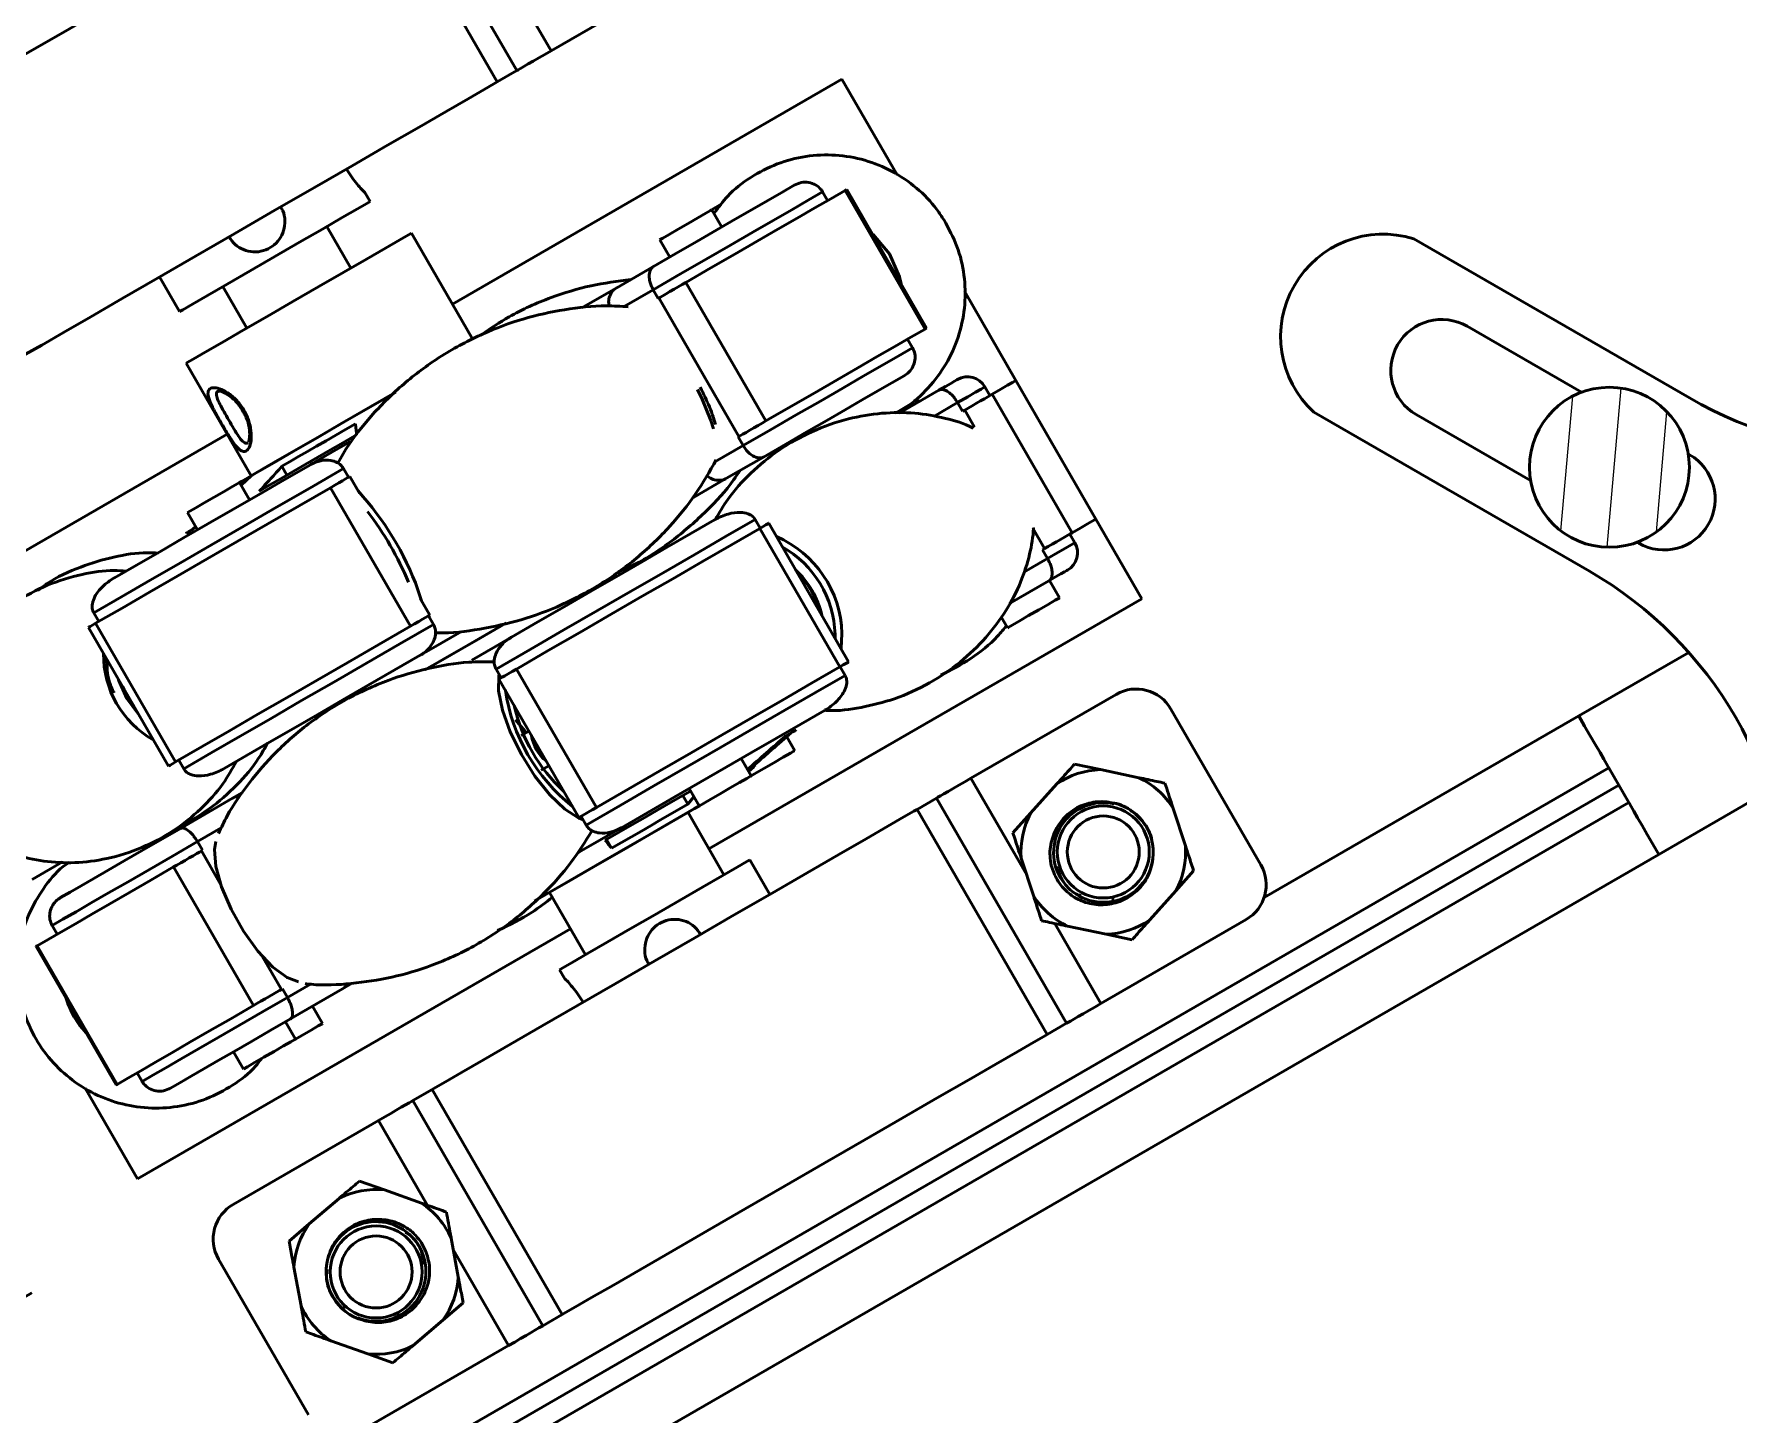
# Model space of a CAD drawing. Header units: millimetres. Extents: x 263 to 2983, y 441 to 2500.
# Drawn here: x 611.4 to 696.6, y 1396 to 1465 of the extents above; entities that cross this region are included whole.
import ezdxf

# ---------------------------------------------------------------- set-up
doc = ezdxf.new("R2010")
doc.units = ezdxf.units.MM
doc.header["$LTSCALE"] = 0.5
doc.layers.add('BOL', color=7, linetype='Continuous', lineweight=50)
doc.layers.add('HAT', color=3, linetype='Continuous')

# ---------------------------------------------------------------- blocks, each defined once
blk = doc.blocks.new('*U50')
at = {"layer": 'BOL'}
for p, q in [((-11.999, 6.192), (9.132, -6.008)), ((-1.803, 1.453), (-2.294, 0.589)), ((-0.071, 0.453), (-0.573, -0.405)), ((4.437, -3.297), (5.937, -0.699)), ((5.937, -0.699), (11.999, -4.199)), ((9.767, -4.065), (9.517, -4.498)), ((11.499, -5.065), (9.767, -4.065)), ((11.999, -4.199), (11.499, -5.065)), ((9.517, -4.498), (11.249, -5.498)), ((11.249, -5.498), (10.499, -6.797)), ((10.499, -6.797), (9.132, -6.008))]:
    blk.add_line(p, q, dxfattribs=at)
blk.add_lwpolyline([(-3.047, 6.797), (5.613, 1.797), (3.613, -1.667), (-5.047, 3.333)], close=True, dxfattribs=at)
blk = doc.blocks.new('*U51')
at = {"layer": 'BOL', "color": 0, "linetype": 'ByBlock', "lineweight": -2, "transparency": 16777216, "rotation": 239.9999999999999}
blk.add_blockref('*U50', (599.892, 1758.508), dxfattribs=at)

msp = doc.modelspace()

# ---------------------------------------------------------------- hatches: boundary and pattern name
at = {"layer": 'HAT'}
h = msp.add_hatch(dxfattribs=at)
h.set_pattern_fill('ANSI31', color=256, scale=0.75, angle=40)
h.paths.add_polyline_path([(694.154, 1443.353, 1), (686.154, 1443.353, 1)])

# ---------------------------------------------------------------- linework, layer by layer
at = {"layer": 'BOL'}
for p, q in [((629.002, 1474.442), (635.502, 1463.184)), ((628.028, 1473.88), (634.528, 1462.622)), ((634.876, 1468.232), (637.218, 1464.175)), ((637.218, 1464.175), (644.487, 1468.372)), ((651.769, 1462.76), (632.283, 1451.51)), ((634.528, 1462.622), (635.502, 1463.184)), ((654.533, 1457.973), (651.769, 1462.76)), ((628.167, 1456.64), (627.908, 1457.088)), ((645.271, 1456.238), (645.735, 1456.505)), ((650.8, 1457.12), (651.05, 1456.687)), ((655.926, 1450.265), (651.926, 1457.193)), ((656.005, 1450.311), (652.005, 1457.239)), ((645.761, 1455.366), (645.261, 1456.232)), ((627.202, 1453.311), (626.002, 1455.39)), ((633.3, 1449.748), (630.233, 1455.061)), ((694.154, 1446.817), (680.373, 1454.773)), ((642.663, 1454.732), (643.163, 1453.866)), ((640.501, 1452.329), (642.343, 1453.392)), ((617.641, 1452.872), (618.641, 1451.14)), ((620.806, 1452.39), (622.006, 1450.311)), ((642.329, 1452.23), (640.874, 1451.39)), ((642.329, 1452.23), (642.579, 1451.797)), ((643.963, 1452.596), (647.963, 1445.668)), ((642.579, 1451.797), (642.614, 1451.817)), ((646.614, 1444.889), (642.614, 1451.817)), ((660.469, 1447.692), (657.891, 1452.156)), ((655.3, 1449.326), (655.05, 1449.759)), ((688.76, 1447.102), (683.045, 1450.401)), ((618.975, 1448.561), (622.225, 1442.932)), ((654.629, 1446.052), (656.617, 1447.2)), ((659.169, 1446.941), (658.919, 1447.375)), ((664.469, 1440.763), (660.469, 1447.692)), ((655.681, 1446.659), (655.34, 1446.668)), ((657.55, 1446.584), (656.357, 1445.895)), ((657.55, 1446.584), (657.8, 1446.151)), ((659.279, 1447.005), (663.279, 1440.076)), ((645.213, 1445.691), (645.351, 1445.273)), ((645.445, 1445.494), (645.33, 1445.875)), ((657.907, 1446.213), (657.8, 1446.151)), ((658.401, 1445.357), (657.907, 1446.213)), ((675.373, 1446.113), (689.154, 1438.157)), ((680.495, 1445.985), (686.21, 1442.685)), ((621.025, 1445.01), (601.539, 1433.76)), ((646.579, 1444.868), (646.614, 1444.889)), ((646.829, 1444.435), (646.579, 1444.868)), ((650.125, 1445.184), (650.35, 1445.159)), ((645.416, 1443.62), (646.829, 1444.435)), ((647.843, 1443.866), (646.001, 1442.803)), ((694.17, 1443.978), (694.098, 1444.02)), ((622.226, 1442.933), (621.712, 1442.464)), ((624.009, 1442.964), (623.756, 1443.402)), ((626.839, 1443.286), (627.089, 1442.854)), ((627.635, 1442.055), (627.153, 1442.89)), ((622.137, 1441.727), (621.637, 1442.593)), ((630.186, 1435.404), (626.186, 1442.332)), ((646.001, 1442.803), (644.335, 1441.841)), ((619.039, 1441.093), (619.539, 1440.227)), ((619.219, 1440.199), (619.443, 1440.393)), ((647.429, 1440.74), (647.679, 1440.307)), ((651.663, 1433.37), (647.663, 1440.298)), ((652.104, 1433.625), (648.104, 1440.553)), ((661.907, 1439.284), (661.315, 1440.31)), ((666.769, 1436.78), (664.469, 1440.763)), ((663.419, 1439.58), (663.169, 1440.013)), ((691.548, 1439.604), (691.62, 1439.562)), ((660.862, 1438.104), (662.05, 1438.79)), ((661.907, 1439.284), (661.8, 1439.223)), ((662.05, 1438.79), (661.8, 1439.223)), ((640.666, 1437.991), (640.574, 1438.15)), ((662.654, 1436.829), (662.154, 1437.695)), ((630.56, 1437.232), (630.738, 1436.681)), ((662.117, 1437.674), (660.148, 1436.537)), ((614.342, 1436.071), (614.592, 1435.638)), ((631.153, 1435.962), (630.67, 1436.798)), ((645.118, 1424.28), (666.769, 1436.78)), ((614.079, 1435.342), (618.079, 1428.414)), ((614.44, 1435.55), (618.44, 1428.622)), ((631.339, 1435.492), (631.089, 1435.925)), ((659.736, 1435.883), (660.056, 1435.329)), ((660.082, 1435.344), (660.056, 1435.329)), ((651.423, 1435.01), (651.422, 1434.806)), ((651.769, 1435.043), (651.721, 1434.289)), ((688.625, 1430.923), (694.124, 1434.098)), ((634.471, 1433.259), (634.721, 1432.826)), ((634.612, 1432.764), (638.612, 1425.835)), ((635.483, 1433.266), (639.483, 1426.338)), ((651.929, 1432.946), (651.679, 1433.379)), ((665.487, 1431.998), (658.218, 1427.801)), ((672.719, 1423.472), (668.219, 1431.266)), ((672.883, 1421.835), (688.625, 1430.923)), ((636.112, 1430.165), (635.729, 1429.944)), ((649.409, 1429.182), (649.006, 1429.88)), ((612.183, 1383.325), (690.125, 1428.325)), ((618.842, 1428.277), (618.592, 1428.71)), ((636.729, 1428.212), (637.112, 1428.433)), ((647.22, 1427.918), (646.72, 1428.784)), ((647.094, 1428.135), (647.358, 1428.374)), ((647.449, 1428.464), (647.401, 1428.548)), ((664.702, 1428.236), (663.403, 1428.509)), ((690.125, 1428.325), (690.625, 1427.459)), ((661.008, 1422.969), (658.218, 1427.801)), ((662.517, 1427.521), (661.206, 1426.058)), ((666.624, 1427.832), (664.702, 1428.236)), ((612.683, 1382.459), (690.625, 1427.459)), ((618.681, 1425.297), (621.285, 1426.801)), ((621.285, 1426.801), (621.781, 1427.087)), ((643.803, 1426.943), (644.056, 1426.505)), ((644.056, 1426.505), (644.357, 1426.875)), ((644.122, 1427.284), (644.621, 1426.418)), ((655.528, 1426.248), (656.502, 1426.811)), ((663.002, 1415.552), (656.502, 1426.811)), ((691.125, 1426.593), (690.625, 1427.459)), ((698.124, 1427.17), (692.625, 1423.995)), ((691.125, 1426.593), (613.183, 1381.593)), ((638.971, 1425.465), (638.721, 1425.898)), ((645.868, 1422.981), (644.068, 1426.098)), ((644.648, 1426.433), (644.621, 1426.418)), ((662.028, 1414.99), (655.528, 1426.248)), ((661.206, 1426.058), (660.32, 1425.07)), ((668.947, 1424.43), (668.336, 1426.297)), ((620.722, 1425.321), (619.531, 1424.634)), ((619.531, 1424.634), (619.781, 1424.201)), ((619.781, 1424.201), (619.732, 1424.172)), ((619.732, 1424.172), (620.691, 1422.51)), ((639.99, 1424.741), (640.242, 1424.303)), ((612.773, 1423.618), (611.256, 1422.743)), ((692.625, 1423.995), (614.683, 1378.995)), ((622.337, 1416.439), (618.337, 1423.367)), ((648.167, 1421.999), (647.167, 1423.731)), ((660.733, 1423.808), (661.344, 1421.942)), ((662.464, 1423.342), (662.55, 1423.147)), ((668.474, 1422.181), (669.36, 1423.169)), ((637.14, 1422.098), (638.94, 1418.981)), ((667.163, 1420.718), (668.474, 1422.181)), ((671.987, 1420.74), (664.718, 1416.543)), ((612.266, 1420.439), (612.516, 1420.006)), ((616.539, 1407.78), (638.19, 1420.28)), ((664.718, 1416.543), (662.409, 1420.543)), ((663.056, 1420.407), (664.978, 1420.003)), ((664.978, 1420.003), (666.277, 1419.73)), ((611.465, 1419.399), (615.465, 1412.471)), ((611.508, 1419.424), (615.509, 1412.496)), ((622.772, 1418.906), (623.732, 1417.244)), ((637.641, 1418.231), (637.899, 1417.782)), ((623.781, 1417.273), (623.732, 1417.244)), ((624.031, 1416.84), (623.781, 1417.273)), ((624.031, 1416.84), (625.182, 1417.504)), ((626.785, 1417.275), (624.181, 1415.771)), ((627.244, 1417.539), (626.785, 1417.275)), ((625.788, 1415.544), (625.288, 1416.41)), ((624.435, 1414.763), (623.935, 1415.629)), ((662.028, 1414.99), (663.002, 1415.552)), ((621.337, 1414.129), (621.837, 1413.263)), ((616.766, 1412.645), (616.516, 1413.078)), ((621.857, 1413.275), (621.837, 1413.263)), ((613.922, 1412.313), (616.539, 1407.78)), ((631.279, 1412.248), (630.306, 1411.686)), ((637.779, 1400.99), (631.279, 1412.248)), ((636.806, 1400.428), (630.306, 1411.686)), ((628.59, 1410.695), (621.32, 1406.498)), ((631.041, 1406.45), (628.59, 1410.695)), ((628.88, 1407.217), (627.63, 1407.662)), ((630.731, 1406.56), (628.88, 1407.217)), ((626.619, 1406.8), (625.125, 1405.526)), ((625.125, 1405.526), (624.115, 1404.665)), ((632.579, 1402.879), (632.223, 1404.811)), ((625.088, 1395.972), (620.588, 1403.766)), ((630.926, 1403.573), (630.867, 1403.777)), ((635.09, 1399.437), (632.333, 1404.211)), ((624.355, 1403.36), (624.712, 1401.428)), ((631.81, 1400.713), (632.82, 1401.574)), ((630.315, 1399.438), (631.81, 1400.713)), ((637.779, 1400.99), (636.806, 1400.428)), ((626.203, 1399.679), (628.054, 1399.021)), ((635.09, 1399.437), (627.82, 1395.24)), ((628.054, 1399.021), (629.305, 1398.577))]:
    msp.add_line(p, q, dxfattribs=at)
at = {"layer": 'BOL', "flags": 128}
for points in [[(603.779, 1459.88), (603.945, 1459.975), (604.436, 1460.259), (605.241, 1460.724), (606.336, 1461.356), (607.692, 1462.139), (609.272, 1463.051), (611.034, 1464.068), (612.927, 1465.162), (614.903, 1466.302), (616.905, 1467.458), (618.88, 1468.598), (620.774, 1469.692), (622.535, 1470.709), (624.115, 1471.621), (625.472, 1472.404), (626.567, 1473.036), (627.371, 1473.501), (627.863, 1473.784), (628.028, 1473.88)], [(637.218, 1464.175), (636.909, 1463.996), (636.61, 1463.823), (636.33, 1463.662), (636.079, 1463.517), (635.864, 1463.393), (635.693, 1463.294), (635.571, 1463.224), (635.502, 1463.184)], [(610.279, 1448.622), (610.445, 1448.717), (610.936, 1449.001), (611.741, 1449.465), (612.836, 1450.098), (614.192, 1450.881), (615.772, 1451.793), (617.534, 1452.81), (619.427, 1453.903), (621.403, 1455.043), (623.405, 1456.2), (625.38, 1457.34), (627.274, 1458.433), (629.035, 1459.45), (630.615, 1460.363), (631.972, 1461.146), (633.067, 1461.778), (633.871, 1462.242), (634.363, 1462.526), (634.528, 1462.622)], [(642.343, 1453.392), (643.458, 1454.036), (644.514, 1454.646), (645.506, 1455.218), (646.43, 1455.752), (647.282, 1456.244), (648.06, 1456.693), (648.76, 1457.098), (649.38, 1457.455)], [(628.167, 1456.64), (628.005, 1456.546), (627.529, 1456.271), (626.772, 1455.834), (625.785, 1455.265), (624.637, 1454.601), (623.404, 1453.89)], [(650.8, 1457.12), (650.085, 1456.708), (649.262, 1456.233), (648.336, 1455.698), (647.31, 1455.106), (646.191, 1454.459), (644.983, 1453.762), (643.694, 1453.018), (642.329, 1452.23)], [(643.963, 1452.596), (645.216, 1453.319), (646.404, 1454.005), (647.522, 1454.651), (648.567, 1455.254), (649.533, 1455.812), (650.417, 1456.322), (651.216, 1456.783), (651.926, 1457.193)], [(651.926, 1457.193), (651.99, 1457.23), (652.005, 1457.239)], [(644.073, 1455.546), (644.56, 1455.827), (644.956, 1456.056), (645.2, 1456.197), (645.261, 1456.232)], [(619.324, 1448.763), (619.916, 1449.105), (620.761, 1449.593), (621.814, 1450.2), (623.016, 1450.895), (624.305, 1451.638), (625.609, 1452.391), (626.859, 1453.113), (627.988, 1453.765), (628.934, 1454.311), (629.647, 1454.723), (630.088, 1454.977), (630.233, 1455.061)], [(642.663, 1454.732), (642.668, 1454.735), (642.809, 1454.816), (643.125, 1454.999), (643.569, 1455.255), (644.073, 1455.546)], [(653.281, 1455.029), (653.324, 1454.993), (654.148, 1454.031)], [(654.148, 1454.031), (654.652, 1452.868), (654.729, 1452.52)], [(623.404, 1453.89), (622.171, 1453.178), (621.022, 1452.515), (620.036, 1451.945), (619.279, 1451.508), (618.803, 1451.233), (618.641, 1451.14)], [(638.752, 1451.319), (639.422, 1451.706), (640.501, 1452.329)], [(642.614, 1451.817), (642.692, 1451.862), (642.814, 1451.933), (642.974, 1452.025), (643.162, 1452.134), (643.368, 1452.252), (643.578, 1452.373), (643.78, 1452.49), (643.963, 1452.596)], [(647.963, 1445.668), (649.216, 1446.391), (650.404, 1447.077), (651.522, 1447.723), (652.567, 1448.326), (653.533, 1448.884), (654.417, 1449.394), (655.216, 1449.855), (655.926, 1450.265)], [(656.005, 1450.311), (655.99, 1450.302), (655.926, 1450.265)], [(646.829, 1444.435), (648.194, 1445.223), (649.483, 1445.968), (650.691, 1446.665), (651.81, 1447.311), (652.836, 1447.904), (653.762, 1448.438), (654.585, 1448.914), (655.3, 1449.326)], [(618.975, 1448.561), (619.016, 1448.585), (619.324, 1448.763)], [(654.88, 1447.929), (654.26, 1447.571), (653.56, 1447.167), (652.782, 1446.718), (651.93, 1446.226), (651.006, 1445.692), (650.014, 1445.12), (648.958, 1444.51), (647.843, 1443.866)], [(629.42, 1447.086), (628.209, 1446.387), (626.904, 1445.634), (625.65, 1444.91), (624.515, 1444.254), (623.56, 1443.703), (622.836, 1443.285), (622.383, 1443.023), (622.225, 1442.932), (622.225, 1442.932)], [(622.227, 1442.933), (622.35, 1443.005), (622.772, 1443.248), (623.467, 1443.649), (624.399, 1444.187), (625.517, 1444.833), (626.761, 1445.551), (628.064, 1446.303), (629.355, 1447.049), (629.446, 1447.101)], [(644.537, 1447.235), (644.772, 1446.753), (645.213, 1445.691)], [(656.617, 1447.2), (656.955, 1447.395), (657.218, 1447.547), (657.406, 1447.656), (657.518, 1447.72), (657.553, 1447.741)], [(658.919, 1447.375), (658.883, 1447.353), (658.728, 1447.264), (658.454, 1447.106), (658.06, 1446.878), (657.55, 1446.584)], [(660.469, 1447.692), (660.43, 1447.669), (660.291, 1447.589), (660.053, 1447.451), (659.715, 1447.256), (659.279, 1447.005)], [(657.907, 1446.213), (658.085, 1446.315), (658.284, 1446.43), (658.494, 1446.551), (658.701, 1446.671), (658.893, 1446.782), (659.06, 1446.878), (659.191, 1446.954), (659.279, 1447.005)], [(627.434, 1445.526), (626.938, 1445.239), (626.448, 1444.956), (625.965, 1444.678), (625.493, 1444.405), (625.034, 1444.14), (624.59, 1443.884), (624.163, 1443.637), (623.756, 1443.402)], [(647.963, 1445.668), (647.78, 1445.562), (647.578, 1445.445), (647.368, 1445.324), (647.162, 1445.205), (646.974, 1445.097), (646.814, 1445.004), (646.692, 1444.934), (646.614, 1444.889)], [(622.618, 1442.161), (623.157, 1442.473), (623.722, 1442.799), (624.311, 1443.139), (624.919, 1443.49), (625.545, 1443.851), (626.185, 1444.221), (626.835, 1444.596), (627.492, 1444.975)], [(625.114, 1443.445), (625.529, 1443.685), (626.46, 1444.222), (627.186, 1444.641)], [(626.839, 1443.286), (625.153, 1442.313), (623.486, 1441.351), (621.846, 1440.404), (620.242, 1439.478), (618.682, 1438.577), (617.173, 1437.706), (615.724, 1436.869), (614.342, 1436.071)], [(615.374, 1437.822), (616.489, 1438.466), (617.643, 1439.132), (618.833, 1439.819), (620.055, 1440.525), (621.305, 1441.246), (622.578, 1441.981), (623.871, 1442.728), (625.178, 1443.483)], [(621.637, 1442.593), (621.764, 1442.666), (622.22, 1442.929), (622.226, 1442.933)], [(626.186, 1442.332), (626.396, 1442.454), (626.6, 1442.571), (626.785, 1442.678), (626.941, 1442.768), (627.058, 1442.836), (627.13, 1442.877), (627.153, 1442.89)], [(614.44, 1435.55), (615.761, 1436.313), (617.135, 1437.107), (618.558, 1437.928), (620.023, 1438.774), (621.524, 1439.641), (623.056, 1440.525), (624.612, 1441.423), (626.186, 1442.332)], [(619.039, 1441.093), (619.04, 1441.093), (619.152, 1441.158), (619.445, 1441.327), (619.874, 1441.575), (620.374, 1441.863), (620.868, 1442.149), (621.281, 1442.387), (621.551, 1442.543), (621.637, 1442.593)], [(647.429, 1440.74), (645.945, 1439.884), (644.407, 1438.996), (642.821, 1438.08), (641.196, 1437.142), (639.54, 1436.186), (637.861, 1435.217), (636.169, 1434.239), (634.471, 1433.259)], [(635.235, 1434.855), (636.559, 1435.619), (637.877, 1436.38), (639.183, 1437.134), (640.474, 1437.88), (641.746, 1438.614), (642.994, 1439.335), (644.214, 1440.039), (645.401, 1440.725)], [(647.663, 1440.298), (646.251, 1439.483), (644.796, 1438.643), (643.303, 1437.781), (641.778, 1436.901), (640.227, 1436.005), (638.657, 1435.099), (637.073, 1434.184), (635.483, 1433.266)], [(647.663, 1440.298), (647.832, 1440.396), (647.966, 1440.473), (648.058, 1440.526), (648.101, 1440.551), (648.104, 1440.553)], [(664.469, 1440.763), (664.43, 1440.741), (664.291, 1440.661), (664.053, 1440.523), (663.715, 1440.328), (663.279, 1440.076)], [(618.977, 1440.059), (618.977, 1440.059), (619.011, 1440.079), (619.091, 1440.125), (619.219, 1440.199)], [(663.279, 1440.076), (663.191, 1440.026), (663.06, 1439.95), (662.893, 1439.854), (662.701, 1439.743), (662.494, 1439.623), (662.284, 1439.502), (662.085, 1439.387), (661.907, 1439.284)], [(662.05, 1438.79), (662.56, 1439.084), (662.954, 1439.311), (663.228, 1439.47), (663.383, 1439.559), (663.419, 1439.58)], [(663.053, 1438.214), (663.018, 1438.194), (662.906, 1438.129), (662.718, 1438.021), (662.455, 1437.869), (662.117, 1437.674)], [(662.654, 1436.829), (662.63, 1436.815), (662.438, 1436.704), (662.081, 1436.498), (661.614, 1436.228), (661.107, 1435.936), (660.638, 1435.665), (660.278, 1435.457), (660.082, 1435.344)], [(614.079, 1435.342), (614.1, 1435.354), (614.17, 1435.395), (614.285, 1435.461), (614.44, 1435.55)], [(618.44, 1428.622), (619.761, 1429.385), (621.135, 1430.178), (622.558, 1431), (624.023, 1431.846), (625.524, 1432.712), (627.056, 1433.597), (628.612, 1434.495), (630.186, 1435.404)], [(618.842, 1428.277), (620.224, 1429.075), (621.673, 1429.912), (623.182, 1430.783), (624.742, 1431.684), (626.346, 1432.61), (627.986, 1433.557), (629.653, 1434.519), (631.339, 1435.492)], [(631.153, 1435.962), (631.13, 1435.949), (631.058, 1435.908), (630.941, 1435.84), (630.785, 1435.75), (630.6, 1435.643), (630.396, 1435.525), (630.186, 1435.404)], [(632.743, 1435.148), (631.208, 1434.262), (630.678, 1433.956)], [(630.912, 1433.225), (631.787, 1433.73), (633.083, 1434.479), (634.437, 1435.26), (634.969, 1435.568)], [(634.968, 1435.567), (634.706, 1435.416), (633.349, 1434.632), (632.037, 1433.874), (630.916, 1433.228)], [(633.254, 1433.711), (634.433, 1434.392), (635.237, 1434.856)], [(630.678, 1433.956), (629.371, 1433.201), (628.078, 1432.455), (626.805, 1431.72), (625.555, 1430.999), (624.333, 1430.293), (623.143, 1429.606), (621.989, 1428.939), (620.874, 1428.296)], [(652.104, 1433.625), (652.101, 1433.623), (652.058, 1433.598), (651.966, 1433.545), (651.832, 1433.468), (651.663, 1433.37)], [(616.57, 1431.028), (615.999, 1431.786), (615.588, 1432.729)], [(638.822, 1425.723), (638.602, 1425.806), (637.907, 1426.251), (637.157, 1426.971), (636.412, 1427.908), (635.733, 1428.987), (635.175, 1430.12), (634.783, 1431.215), (634.589, 1432.183), (634.608, 1432.947), (634.62, 1433.001)], [(634.612, 1432.764), (634.618, 1432.767), (634.668, 1432.796), (634.765, 1432.852), (634.905, 1432.932), (635.078, 1433.032), (635.274, 1433.146), (635.483, 1433.266)], [(638.971, 1425.465), (640.669, 1426.445), (642.361, 1427.422), (644.04, 1428.391), (645.696, 1429.348), (647.321, 1430.286), (648.907, 1431.201), (650.445, 1432.09), (651.929, 1432.946)], [(651.663, 1433.37), (650.251, 1432.555), (648.796, 1431.715), (647.303, 1430.853), (645.778, 1429.972), (644.227, 1429.077), (642.657, 1428.17), (641.073, 1427.256), (639.483, 1426.338)], [(616.362, 1431.388), (615.86, 1432.217), (615.796, 1432.369)], [(650.901, 1431.198), (649.714, 1430.513), (648.494, 1429.808), (647.246, 1429.088), (645.974, 1428.354), (644.683, 1427.608), (643.377, 1426.854), (642.059, 1426.093), (640.735, 1425.329)], [(688.625, 1430.923), (688.918, 1430.416), (689.199, 1429.929), (689.458, 1429.48), (689.686, 1429.086), (689.872, 1428.763), (690.011, 1428.523), (690.096, 1428.375), (690.125, 1428.325)], [(635.442, 1430.717), (635.904, 1430.168), (635.968, 1430.082)], [(649.481, 1430.221), (649.467, 1430.213), (649.407, 1430.178), (649.3, 1430.117), (649.147, 1430.028), (648.948, 1429.914)], [(649.409, 1429.182), (649.385, 1429.168), (649.193, 1429.057), (648.836, 1428.851), (648.369, 1428.581), (647.862, 1428.289), (647.393, 1428.018), (647.22, 1427.918)], [(618.44, 1428.622), (618.285, 1428.533), (618.17, 1428.466), (618.1, 1428.426), (618.079, 1428.414)], [(647.047, 1428.232), (647.197, 1428.318), (647.312, 1428.385), (647.393, 1428.432), (647.438, 1428.458), (647.449, 1428.464)], [(647.22, 1427.918), (647.196, 1427.904), (647.004, 1427.793), (646.647, 1427.587), (646.179, 1427.317), (645.673, 1427.025), (645.203, 1426.754), (644.844, 1426.546), (644.648, 1426.433)], [(658.218, 1427.801), (657.909, 1427.623), (657.61, 1427.45), (657.33, 1427.289), (657.079, 1427.144), (656.864, 1427.02), (656.693, 1426.921), (656.571, 1426.851), (656.502, 1426.811)], [(644.189, 1427.166), (643.806, 1426.945), (643.187, 1426.587), (642.553, 1426.221), (641.907, 1425.849), (641.253, 1425.471), (640.592, 1425.089), (639.93, 1424.707)], [(655.528, 1426.248), (655.363, 1426.153), (654.871, 1425.869), (654.067, 1425.405), (652.972, 1424.773), (651.615, 1423.989), (650.035, 1423.077), (648.274, 1422.06), (646.38, 1420.967), (644.405, 1419.827), (642.403, 1418.67), (640.427, 1417.53), (638.534, 1416.437), (636.772, 1415.42), (635.192, 1414.508), (633.836, 1413.725), (632.741, 1413.092), (631.936, 1412.628), (631.445, 1412.344), (631.279, 1412.248)], [(644.648, 1426.433), (644.572, 1426.389), (643.544, 1425.796), (642.358, 1425.111), (641.077, 1424.371), (639.771, 1423.617), (638.509, 1422.889), (637.361, 1422.226), (636.395, 1421.668)], [(636.435, 1421.691), (637.165, 1422.113), (638.286, 1422.76), (639.531, 1423.479), (640.834, 1424.231), (642.125, 1424.977), (643.334, 1425.675), (644.396, 1426.288), (644.648, 1426.433)], [(639.483, 1426.338), (639.274, 1426.217), (639.078, 1426.104), (638.905, 1426.004), (638.765, 1425.924), (638.668, 1425.867), (638.618, 1425.839), (638.612, 1425.835)], [(640.242, 1424.303), (640.742, 1424.592), (641.24, 1424.879), (641.734, 1425.165), (642.222, 1425.446), (642.7, 1425.722), (643.167, 1425.992), (643.619, 1426.253), (644.056, 1426.505)], [(692.625, 1423.995), (692.332, 1424.502), (692.051, 1424.989), (691.792, 1425.438), (691.564, 1425.832), (691.378, 1426.155), (691.239, 1426.395), (691.154, 1426.543), (691.125, 1426.593)], [(612.686, 1421.837), (613.157, 1422.108), (613.713, 1422.429), (614.351, 1422.798), (615.069, 1423.212), (615.865, 1423.671), (616.734, 1424.173), (617.674, 1424.716), (618.681, 1425.297)], [(640.735, 1425.329), (640.667, 1425.289), (639.741, 1424.755), (638.731, 1424.172), (638.519, 1424.049)], [(619.531, 1424.634), (618.287, 1423.915), (617.128, 1423.246), (616.061, 1422.63), (615.09, 1422.069), (614.221, 1421.568), (613.458, 1421.127), (612.805, 1420.751), (612.266, 1420.439)], [(618.337, 1423.367), (618.508, 1423.466), (618.703, 1423.578), (618.911, 1423.698), (619.12, 1423.819), (619.318, 1423.933), (619.492, 1424.034), (619.633, 1424.115), (619.732, 1424.172)], [(624.579, 1417.626), (624.013, 1417.835), (623.302, 1418.364), (622.555, 1419.161), (621.838, 1420.155), (621.214, 1421.257), (620.739, 1422.37), (620.456, 1423.395), (620.389, 1424.24), (620.458, 1424.637)], [(618.337, 1423.367), (617.202, 1422.711), (616.139, 1422.098), (615.153, 1421.528), (614.248, 1421.006), (613.428, 1420.533), (612.697, 1420.11), (612.056, 1419.74), (611.508, 1419.424)], [(642.404, 1420.981), (643.637, 1421.692), (644.785, 1422.356), (645.772, 1422.925), (646.529, 1423.362), (647.005, 1423.637), (647.167, 1423.731)], [(637.641, 1418.231), (637.803, 1418.324), (638.279, 1418.599), (639.036, 1419.036), (640.022, 1419.606), (641.171, 1420.269), (642.404, 1420.981)], [(611.465, 1419.399), (611.467, 1419.401), (611.508, 1419.424)], [(623.732, 1417.244), (623.633, 1417.187), (623.492, 1417.105), (623.318, 1417.005), (623.12, 1416.891), (622.911, 1416.77), (622.703, 1416.65), (622.508, 1416.537), (622.337, 1416.439)], [(622.337, 1416.439), (621.201, 1415.783), (620.139, 1415.169), (619.153, 1414.6), (618.248, 1414.078), (617.428, 1413.605), (616.697, 1413.182), (616.056, 1412.812), (615.509, 1412.496)], [(616.766, 1412.645), (617.305, 1412.956), (617.958, 1413.333), (618.721, 1413.774), (619.59, 1414.275), (620.561, 1414.836), (621.628, 1415.452), (622.787, 1416.121), (624.031, 1416.84)], [(664.718, 1416.543), (664.409, 1416.365), (664.11, 1416.192), (663.83, 1416.03), (663.579, 1415.885), (663.364, 1415.762), (663.193, 1415.663), (663.071, 1415.592), (663.002, 1415.552)], [(624.181, 1415.771), (623.174, 1415.19), (622.234, 1414.647), (621.365, 1414.145), (620.569, 1413.686), (619.851, 1413.271), (619.213, 1412.903), (618.657, 1412.582), (618.186, 1412.31)], [(625.788, 1415.544), (625.764, 1415.531), (625.572, 1415.42), (625.215, 1415.214), (624.748, 1414.944), (624.435, 1414.763)], [(624.435, 1414.763), (624.405, 1414.746), (624.202, 1414.629), (623.836, 1414.418), (623.365, 1414.145), (622.858, 1413.853), (622.393, 1413.584), (622.042, 1413.382), (621.857, 1413.275)], [(662.028, 1414.99), (661.863, 1414.895), (661.371, 1414.611), (660.567, 1414.146), (659.472, 1413.514), (658.115, 1412.731), (656.535, 1411.819), (654.774, 1410.802), (652.88, 1409.709), (650.905, 1408.568), (648.903, 1407.412), (646.927, 1406.272), (645.033, 1405.178), (643.272, 1404.162), (641.692, 1403.249), (640.336, 1402.466), (639.241, 1401.834), (638.436, 1401.369), (637.945, 1401.086), (637.779, 1400.99)], [(615.509, 1412.496), (615.467, 1412.472), (615.465, 1412.471)], [(628.59, 1410.695), (628.899, 1410.874), (629.198, 1411.047), (629.478, 1411.208), (629.729, 1411.353), (629.943, 1411.477), (630.115, 1411.576), (630.237, 1411.646), (630.306, 1411.686)], [(635.09, 1399.437), (635.399, 1399.616), (635.698, 1399.788), (635.978, 1399.95), (636.229, 1400.095), (636.443, 1400.219), (636.615, 1400.318), (636.737, 1400.388), (636.806, 1400.428)]]:
    msp.add_lwpolyline(points, dxfattribs=at)
at = {"layer": 'BOL'}
for centre, radius in [((690.154, 1443.353), 4), ((664.84, 1424.119), 2.3), ((664.84, 1424.119), 1.8), ((628.467, 1403.119), 2.3), ((628.467, 1403.119), 1.8)]:
    msp.add_circle(centre, radius, dxfattribs=at)
for centre, radius, start, end in [((678.834, 1449.888), 5.122, 72.50709, 227.49426), ((681.77, 1448.193), 2.55, 60, 240), ((658.053, 1446.875), 1, 30, 120), ((704.154, 1464.137), 20, 240, 300), ((692.895, 1441.77), 2.55, 240, 60), ((616.416, 1432.04), 15.067, 20.15596, 42.25695), ((615.801, 1431.718), 15.447, 22.39023, 37.61025), ((646.324, 1434.89), 5.447, 1.60165, 66.5942), ((662.553, 1439.08), 1, 300, 30), ((646.232, 1434.85), 5.193, 1.76217, 60.53745), ((646.35, 1434.921), 4.531, 13.08591, 46.91526), ((646.577, 1435.052), 4.233, 14.21884, 45.7811), ((679.154, 1420.836), 20, 360, 60), ((619.707, 1433.973), 4.871, 179.32502, 240.67461), ((643.995, 1433.562), 9.163, 188.48492, 231.51502), ((666.487, 1430.266), 2, 30, 120), ((643.398, 1433.217), 8.215, 192.52749, 227.4731), ((638.354, 1430.305), 2.145, 189.64754, 230.35189), ((664.84, 1424.119), 4.119, 91.92139, 124.33189), ((664.84, 1424.119), 4.119, 31.92139, 64.33189), ((664.84, 1424.119), 4.119, 151.92139, 184.33189), ((664.845, 1424.092), 2.491, 77.5233, 352.8208), ((664.84, 1424.119), 2.5, 352.22268, 82.74971), ((664.84, 1424.119), 4.119, 331.92139, 4.33189), ((670.987, 1422.472), 2, 300, 30), ((664.84, 1424.119), 4.119, 211.92139, 244.33189), ((664.84, 1424.119), 4.119, 271.92139, 304.33189), ((617.052, 1418.006), 4.258, 196.6577, 223.34228), ((628.467, 1403.119), 4.119, 84.24467, 116.65517), ((622.32, 1404.766), 2, 120, 210), ((628.467, 1403.119), 4.119, 24.24467, 56.65517), ((628.467, 1403.119), 4.119, 144.24467, 176.65517), ((628.466, 1403.144), 2.492, 248.46975, 165.09255), ((628.467, 1403.119), 2.5, 164.54596, 255.07299), ((628.467, 1403.119), 4.119, 324.24467, 356.65517), ((628.467, 1403.119), 4.119, 204.24467, 236.65517), ((628.467, 1403.119), 4.119, 264.24467, 296.65517)]:
    msp.add_arc(centre, radius, start, end, dxfattribs=at)
for points, knots in [([(626.986, 1458.267), (627.073, 1458.127), (627.246, 1457.846), (627.523, 1457.494), (627.755, 1457.236), (627.901, 1457.088), (627.903, 1457.086), (627.904, 1457.085)], [0, 0, 0, 0, 0.209365, 0.418508, 0.632631, 0.850279, 1, 1, 1, 1]), ([(656.878, 1455.715), (656.759, 1455.894), (656.368, 1456.482), (655.529, 1457.354), (654.302, 1458.195), (652.919, 1458.754), (651.448, 1459.008), (649.956, 1458.944), (648.509, 1458.567), (647.183, 1457.886), (646.102, 1457.044), (645.591, 1456.352), (645.374, 1456.058)], [0, 0, 0, 0, 0.047251, 0.155633, 0.264337, 0.37323, 0.482318, 0.591568, 0.700923, 0.810306, 0.919633, 1, 1, 1, 1]), ([(649.38, 1457.455), (649.494, 1457.507), (649.724, 1457.612), (650.107, 1457.613), (650.452, 1457.492), (650.681, 1457.305), (650.771, 1457.165), (650.8, 1457.12)], [0, 0, 0, 0, 0.232847, 0.46596, 0.69068, 0.901639, 1, 1, 1, 1]), ([(621.105, 1454.872), (621.201, 1454.737), (621.394, 1454.467), (621.829, 1454.208), (622.322, 1454.095), (622.832, 1454.154), (623.291, 1454.378), (623.645, 1454.732), (623.868, 1455.182), (623.926, 1455.682), (623.86, 1456.102), (623.725, 1456.303), (623.685, 1456.362)], [0, 0, 0, 0, 0.104633, 0.209174, 0.316189, 0.424959, 0.531116, 0.634496, 0.738965, 0.846778, 0.955269, 1, 1, 1, 1]), ([(654.444, 1446.067), (654.671, 1446.191), (655.334, 1446.552), (656.238, 1447.436), (657.104, 1448.644), (657.683, 1450.019), (657.962, 1451.482), (657.919, 1452.966), (657.582, 1454.418), (657.112, 1455.284), (656.878, 1455.715)], [0, 0, 0, 0, 0.069889, 0.203476, 0.336858, 0.469995, 0.602877, 0.735546, 0.868098, 1, 1, 1, 1]), ([(642.329, 1452.23), (642.292, 1452.3), (642.218, 1452.441), (642.147, 1452.678), (642.112, 1452.959), (642.169, 1453.233), (642.273, 1453.352), (642.342, 1453.392), (642.343, 1453.392)], [0, 0, 0, 0, 0.1076494, 0.2144347, 0.3827721, 0.6639494, 0.9970232, 1, 1, 1, 1]), ([(641.203, 1452.734), (640.538, 1452.651), (639.185, 1452.48), (637.135, 1451.848), (635.285, 1451.039), (634.202, 1450.297), (633.756, 1449.992)], [0, 0, 0, 0, 0.251448, 0.511258, 0.798741, 1, 1, 1, 1]), ([(640.12, 1451.419), (640.11, 1451.489), (640.083, 1451.663), (640.147, 1451.93), (640.287, 1452.171), (640.427, 1452.286), (640.499, 1452.328), (640.501, 1452.329)], [0, 0, 0, 0, 0.180936, 0.453733, 0.74474, 0.993556, 1, 1, 1, 1]), ([(641.075, 1451.382), (640.712, 1451.403), (639.654, 1451.464), (637.882, 1451.269), (635.807, 1450.811), (633.738, 1450.044), (631.758, 1448.986), (629.937, 1447.657), (628.385, 1446.147), (627.252, 1444.776), (626.727, 1443.874), (626.549, 1443.568)], [0, 0, 0, 0, 0.063497, 0.184796, 0.307363, 0.430664, 0.564625, 0.693848, 0.818378, 0.93848, 1, 1, 1, 1]), ([(655.3, 1449.326), (655.344, 1449.228), (655.433, 1449.031), (655.433, 1448.698), (655.331, 1448.379), (655.14, 1448.107), (654.962, 1447.985), (654.88, 1447.929)], [0, 0, 0, 0, 0.1988275, 0.3974814, 0.6009626, 0.81576, 1, 1, 1, 1]), ([(621.974, 1444.173), (621.964, 1444.167), (621.891, 1444.13), (621.736, 1444.149), (621.491, 1444.36), (621.214, 1444.736), (620.912, 1445.229), (620.604, 1445.76), (620.329, 1446.261), (620.123, 1446.7), (620.035, 1447.04), (620.091, 1447.263), (620.292, 1447.353), (620.623, 1447.301), (621.038, 1447.099), (621.473, 1446.747), (621.85, 1446.265), (622.105, 1445.718), (622.228, 1445.168), (622.228, 1444.677), (622.134, 1444.317), (622.024, 1444.218), (621.974, 1444.173)], [0, 0, 0, 0, 0.008753, 0.061374, 0.113782, 0.167275, 0.220759, 0.272209, 0.322429, 0.374317, 0.428961, 0.479601, 0.532514, 0.585104, 0.637963, 0.691733, 0.744436, 0.795016, 0.845661, 0.898881, 0.954171, 1, 1, 1, 1]), ([(620.594, 1447.163), (620.566, 1447.154), (620.482, 1447.128), (620.47, 1446.965), (620.554, 1446.695), (620.74, 1446.335), (620.976, 1445.924), (621.231, 1445.483), (621.473, 1445.068), (621.689, 1444.746), (621.88, 1444.561), (622.002, 1444.54), (622.059, 1444.569), (622.068, 1444.573)], [0, 0, 0, 0, 0.046781, 0.145279, 0.253051, 0.35697, 0.458564, 0.562985, 0.671047, 0.777861, 0.880898, 0.983051, 1, 1, 1, 1]), ([(620.584, 1447.181), (620.572, 1447.176), (620.543, 1447.165), (620.723, 1447.155), (621, 1447.023), (621.354, 1446.762), (621.678, 1446.413), (621.812, 1446.144), (621.86, 1446.047)], [0, 0, 0, 0, 0.12772, 0.291627, 0.460122, 0.662494, 0.878457, 1, 1, 1, 1]), ([(645.33, 1445.875), (645.269, 1446.039), (645.094, 1446.508), (644.845, 1447.02), (644.683, 1447.353)], [0, 0, 0, 0, 0.350093, 1, 1, 1, 1]), ([(657.55, 1446.584), (657.508, 1446.652), (657.424, 1446.787), (657.266, 1446.973), (657.059, 1447.155), (656.822, 1447.259), (656.68, 1447.236), (656.618, 1447.2), (656.617, 1447.2)], [0, 0, 0, 0, 0.107632, 0.21442, 0.382775, 0.663953, 0.997027, 1, 1, 1, 1]), ([(621.86, 1446.047), (621.899, 1445.978), (622.03, 1445.751), (622.129, 1445.328), (622.157, 1444.907), (622.111, 1444.677), (622.085, 1444.616), (622.078, 1444.601)], [0, 0, 0, 0, 0.118154, 0.394523, 0.68277, 0.920151, 1, 1, 1, 1]), ([(627.492, 1444.975), (627.484, 1445.064), (627.468, 1445.242), (627.446, 1445.431), (627.434, 1445.526)], [0, 0, 0, 0, 0.499979, 1, 1, 1, 1]), ([(658.337, 1445.292), (658.322, 1445.301), (657.901, 1445.549), (656.916, 1445.828), (655.4, 1446.105), (653.753, 1446.094), (652.009, 1445.803), (650.258, 1445.188), (648.605, 1444.259), (647.195, 1443.1), (646.122, 1441.919), (645.636, 1441.085), (645.439, 1440.746)], [0, 0, 0, 0, 0.003734, 0.103692, 0.209701, 0.320036, 0.433292, 0.560929, 0.685421, 0.805733, 0.921165, 1, 1, 1, 1]), ([(650.292, 1445.166), (650.186, 1445.115), (650.045, 1445.049), (649.928, 1444.948), (649.899, 1444.923)], [0, 0, 0, 0, 0.752709, 1, 1, 1, 1]), ([(626.839, 1443.286), (626.792, 1443.352), (626.7, 1443.482), (626.472, 1443.628), (626.128, 1443.731), (625.663, 1443.703), (625.341, 1443.575), (625.18, 1443.483), (625.178, 1443.483)], [0, 0, 0, 0, 0.107628, 0.214417, 0.382768, 0.66394, 0.997016, 1, 1, 1, 1]), ([(631.44, 1435.077), (631.48, 1435.075), (632.215, 1435.044), (633.663, 1435.238), (635.738, 1435.683), (637.807, 1436.453), (639.787, 1437.51), (641.606, 1438.84), (643.164, 1440.347), (644.477, 1441.971), (645.15, 1443.148), (645.48, 1443.725)], [0, 0, 0, 0, 0.00706, 0.128651, 0.251514, 0.375112, 0.509394, 0.638931, 0.763761, 0.884152, 1, 1, 1, 1]), ([(647.843, 1443.866), (647.842, 1443.866), (647.773, 1443.828), (647.618, 1443.795), (647.353, 1443.883), (647.126, 1444.054), (646.957, 1444.234), (646.872, 1444.368), (646.829, 1444.435)], [0, 0, 0, 0, 0.002973, 0.336046, 0.61723, 0.785588, 0.892362, 1, 1, 1, 1]), ([(623.756, 1443.402), (623.568, 1443.193), (623.193, 1442.774), (622.809, 1442.365), (622.618, 1442.161)], [0, 0, 0, 0, 0.499976, 1, 1, 1, 1]), ([(640.584, 1438.132), (640.891, 1438.265), (641.88, 1438.695), (643.377, 1439.714), (644.997, 1441.124), (646.084, 1442.3), (646.556, 1443.027), (646.656, 1443.181)], [0, 0, 0, 0, 0.124935, 0.40363, 0.671971, 0.930359, 1, 1, 1, 1]), ([(646.001, 1442.803), (645.999, 1442.802), (645.927, 1442.76), (645.757, 1442.697), (645.479, 1442.695), (645.209, 1442.777), (645.065, 1442.893), (645.004, 1442.942)], [0, 0, 0, 0, 0.006336, 0.250304, 0.535671, 0.803201, 1, 1, 1, 1]), ([(645.401, 1440.725), (645.403, 1440.726), (645.617, 1440.849), (646.036, 1441.032), (646.614, 1441.125), (647.023, 1441.06), (647.284, 1440.932), (647.38, 1440.804), (647.429, 1440.74)], [0, 0, 0, 0, 0.002983, 0.336055, 0.617222, 0.785574, 0.892366, 1, 1, 1, 1]), ([(650.911, 1431.204), (650.959, 1431.2), (651.557, 1431.152), (652.745, 1431.321), (654.467, 1431.747), (656.151, 1432.512), (657.693, 1433.558), (658.985, 1434.798), (659.999, 1436.158), (660.733, 1437.57), (661.174, 1438.96), (661.336, 1439.879), (661.344, 1440.32), (661.344, 1440.327)], [0, 0, 0, 0, 0.009606, 0.119838, 0.232312, 0.356286, 0.476777, 0.592842, 0.703849, 0.809141, 0.907804, 0.998623, 1, 1, 1, 1]), ([(617.566, 1439.061), (617.387, 1439.071), (616.653, 1439.11), (615.331, 1438.896), (613.632, 1438.384), (612.345, 1437.801), (611.697, 1437.311), (611.555, 1437.203)], [0, 0, 0, 0, 0.085351, 0.351039, 0.621511, 0.916984, 1, 1, 1, 1]), ([(662.117, 1437.674), (662.118, 1437.674), (662.182, 1437.71), (662.27, 1437.822), (662.299, 1438.079), (662.245, 1438.349), (662.163, 1438.579), (662.088, 1438.719), (662.05, 1438.79)], [0, 0, 0, 0, 0.002976, 0.336055, 0.61724, 0.785596, 0.892376, 1, 1, 1, 1]), ([(615.962, 1438.161), (615.766, 1438.176), (615.036, 1438.23), (613.692, 1438.02), (612.012, 1437.511), (610.418, 1436.661), (609.045, 1435.579), (607.93, 1434.326), (607.096, 1432.972), (606.542, 1431.587), (606.274, 1430.233), (606.224, 1429.062), (606.379, 1428.342), (606.441, 1428.054)], [0, 0, 0, 0, 0.037402, 0.139313, 0.254388, 0.367138, 0.476488, 0.581671, 0.682057, 0.776931, 0.865378, 0.94616, 1, 1, 1, 1]), ([(614.342, 1436.071), (614.311, 1436.145), (614.248, 1436.293), (614.268, 1436.582), (614.417, 1436.969), (614.788, 1437.424), (615.157, 1437.697), (615.372, 1437.821), (615.374, 1437.822)], [0, 0, 0, 0, 0.107631, 0.214435, 0.382785, 0.663952, 0.99703, 1, 1, 1, 1]), ([(630.678, 1433.956), (630.68, 1433.957), (630.84, 1434.049), (631.112, 1434.266), (631.369, 1434.655), (631.451, 1435.004), (631.438, 1435.274), (631.372, 1435.419), (631.339, 1435.492)], [0, 0, 0, 0, 0.002976, 0.336058, 0.617224, 0.785575, 0.892375, 1, 1, 1, 1]), ([(656.717, 1432.959), (657.224, 1433.222), (658.245, 1433.752), (659.349, 1434.633), (659.865, 1435.268), (660.017, 1435.455)], [0, 0, 0, 0, 0.409732, 0.825634, 1, 1, 1, 1]), ([(635.235, 1434.855), (635.233, 1434.854), (635.059, 1434.753), (634.759, 1434.521), (634.471, 1434.114), (634.369, 1433.754), (634.373, 1433.478), (634.438, 1433.332), (634.471, 1433.259)], [0, 0, 0, 0, 0.002977, 0.336059, 0.617235, 0.785589, 0.892393, 1, 1, 1, 1]), ([(615.367, 1432.07), (615.352, 1432.095), (615.152, 1432.445), (615.006, 1433.036), (615.005, 1433.564), (615.005, 1433.739)], [0, 0, 0, 0, 0.050137, 0.684609, 1, 1, 1, 1]), ([(634.381, 1433.631), (633.953, 1433.632), (632.845, 1433.633), (631.05, 1433.325), (628.981, 1432.721), (626.961, 1431.794), (625.082, 1430.575), (623.452, 1429.162), (622.099, 1427.602), (621.141, 1426.221), (620.725, 1425.34), (620.586, 1425.046)], [0, 0, 0, 0, 0.075606, 0.195754, 0.317173, 0.451512, 0.581277, 0.70622, 0.826532, 0.942173, 1, 1, 1, 1]), ([(651.929, 1432.946), (651.96, 1432.872), (652.022, 1432.724), (652.003, 1432.435), (651.855, 1432.049), (651.485, 1431.595), (651.117, 1431.322), (650.903, 1431.199), (650.901, 1431.198)], [0, 0, 0, 0, 0.1076443, 0.2144162, 0.3827618, 0.6639403, 0.9970171, 1, 1, 1, 1]), ([(647.428, 1428.501), (647.7, 1428.743), (648.3, 1429.275), (648.907, 1429.797), (649.238, 1430.081)], [0, 0, 0, 0, 0.45496, 1, 1, 1, 1]), ([(618.529, 1425.311), (619.077, 1425.617), (620.156, 1426.218), (621.507, 1427.429), (622.483, 1428.555), (622.898, 1429.315), (623.041, 1429.577)], [0, 0, 0, 0, 0.2960789, 0.5818818, 0.8557473, 1, 1, 1, 1]), ([(648.948, 1429.914), (648.629, 1429.636), (647.991, 1429.08), (647.361, 1428.515), (647.047, 1428.232)], [0, 0, 0, 0, 0.499972, 1, 1, 1, 1]), ([(607.912, 1425.473), (607.969, 1425.411), (608.329, 1425.021), (609.155, 1424.51), (610.407, 1423.943), (611.856, 1423.617), (613.416, 1423.542), (615.081, 1423.755), (616.76, 1424.288), (618.351, 1425.139), (619.712, 1426.23), (620.78, 1427.405), (621.267, 1428.267), (621.482, 1428.647)], [0, 0, 0, 0, 0.015056, 0.094003, 0.182509, 0.277041, 0.375733, 0.477291, 0.591851, 0.704074, 0.812898, 0.917552, 1, 1, 1, 1]), ([(663.403, 1428.509), (663.313, 1428.408), (663.022, 1428.083), (662.723, 1427.75), (662.517, 1427.521)], [0, 0, 0, 0, 0.309697, 1, 1, 1, 1]), ([(620.874, 1428.296), (620.872, 1428.295), (620.657, 1428.171), (620.236, 1427.987), (619.657, 1427.893), (619.247, 1427.958), (618.987, 1428.085), (618.89, 1428.213), (618.842, 1428.277)], [0, 0, 0, 0, 0.002981, 0.336061, 0.617236, 0.785577, 0.892375, 1, 1, 1, 1]), ([(667.923, 1427.559), (667.791, 1427.586), (667.364, 1427.676), (666.926, 1427.768), (666.624, 1427.832)], [0, 0, 0, 0, 0.309699, 1, 1, 1, 1]), ([(668.336, 1426.297), (668.316, 1426.359), (668.176, 1426.785), (668.04, 1427.202), (667.923, 1427.559)], [0, 0, 0, 0, 0.145956, 1, 1, 1, 1]), ([(621.285, 1426.801), (621.287, 1426.802), (621.353, 1426.84), (621.471, 1426.89), (621.603, 1426.879), (621.655, 1426.874)], [0, 0, 0, 0, 0.0155181, 0.6122902, 1, 1, 1, 1]), ([(662.238, 1423.44), (662.211, 1423.601), (662.135, 1424.056), (662.247, 1424.822), (662.653, 1425.627), (663.304, 1426.249), (664.114, 1426.604), (664.759, 1426.656), (665.098, 1426.608), (665.156, 1426.599)], [0, 0, 0, 0, 0.097294, 0.273046, 0.448795, 0.624626, 0.796272, 0.96529, 1, 1, 1, 1]), ([(665.241, 1426.571), (665.25, 1426.572), (665.584, 1426.579), (666.206, 1426.253), (666.893, 1425.61), (667.259, 1424.977), (667.266, 1424.612), (667.266, 1424.568)], [0, 0, 0, 0, 0.008494, 0.330018, 0.639127, 0.956689, 1, 1, 1, 1]), ([(618.681, 1425.297), (618.681, 1425.298), (618.727, 1425.325), (618.841, 1425.33), (619.055, 1425.213), (619.252, 1425.026), (619.406, 1424.837), (619.489, 1424.702), (619.531, 1424.634)], [0, 0, 0, 0, 0.002967, 0.336057, 0.617235, 0.785582, 0.892363, 1, 1, 1, 1]), ([(624.915, 1417.534), (625.016, 1417.522), (625.771, 1417.432), (627.237, 1417.514), (629.266, 1417.81), (631.337, 1418.429), (633.356, 1419.352), (635.237, 1420.571), (636.861, 1421.987), (638.227, 1423.524), (638.931, 1424.644), (639.272, 1425.186)], [0, 0, 0, 0, 0.01808, 0.136079, 0.256258, 0.377704, 0.512076, 0.641871, 0.766846, 0.887186, 1, 1, 1, 1]), ([(638.971, 1425.465), (639.018, 1425.4), (639.112, 1425.271), (639.349, 1425.129), (639.711, 1425.037), (640.208, 1425.084), (640.559, 1425.227), (640.733, 1425.328), (640.735, 1425.329)], [0, 0, 0, 0, 0.107627, 0.214415, 0.382766, 0.663937, 0.997023, 1, 1, 1, 1]), ([(660.32, 1425.07), (660.401, 1424.823), (660.537, 1424.407), (660.677, 1423.982), (660.733, 1423.808)], [0, 0, 0, 0, 0.592727, 1, 1, 1, 1]), ([(639.93, 1424.707), (639.981, 1424.643), (640.081, 1424.514), (640.189, 1424.373), (640.242, 1424.303)], [0, 0, 0, 0, 0.499978, 1, 1, 1, 1]), ([(669.36, 1423.169), (669.28, 1423.416), (669.143, 1423.831), (669.004, 1424.257), (668.947, 1424.43)], [0, 0, 0, 0, 0.592768, 1, 1, 1, 1]), ([(613.11, 1423.602), (613.01, 1423.532), (612.505, 1423.179), (611.795, 1422.301), (611.048, 1421.019), (610.608, 1419.593), (610.475, 1418.112), (610.659, 1416.636), (611.152, 1415.234), (611.932, 1413.967), (612.963, 1412.894), (614.2, 1412.063), (615.586, 1411.513), (617.058, 1411.269), (618.549, 1411.344), (619.996, 1411.729), (621.31, 1412.426), (622.242, 1413.129), (622.636, 1413.652), (622.731, 1413.78)], [0, 0, 0, 0, 0.0158858, 0.080294, 0.1445939, 0.2087689, 0.272834, 0.3368129, 0.4007543, 0.464712, 0.5287312, 0.592838, 0.657056, 0.7213872, 0.7858123, 0.8502978, 0.9147969, 0.9792626, 1, 1, 1, 1]), ([(663.473, 1421.803), (663.449, 1421.818), (663.323, 1421.894), (662.963, 1422.159), (662.506, 1422.676), (662.322, 1423.201), (662.238, 1423.44)], [0, 0, 0, 0, 0.041744, 0.209038, 0.639769, 1, 1, 1, 1]), ([(663.715, 1421.927), (663.664, 1421.944), (663.33, 1422.057), (662.833, 1422.543), (662.611, 1423.095), (662.501, 1423.37)], [0, 0, 0, 0, 0.0831, 0.543242, 1, 1, 1, 1]), ([(667.317, 1423.781), (667.292, 1423.619), (667.224, 1423.178), (666.885, 1422.517), (666.27, 1421.912), (665.478, 1421.531), (664.595, 1421.434), (663.913, 1421.584), (663.563, 1421.759), (663.473, 1421.803)], [0, 0, 0, 0, 0.096551, 0.26182, 0.426974, 0.597498, 0.769409, 0.941266, 1, 1, 1, 1]), ([(612.266, 1420.439), (612.222, 1420.538), (612.133, 1420.735), (612.133, 1421.067), (612.235, 1421.387), (612.426, 1421.659), (612.604, 1421.78), (612.686, 1421.837)], [0, 0, 0, 0, 0.198831, 0.3974874, 0.6009699, 0.8157384, 1, 1, 1, 1]), ([(634.545, 1420.187), (635.135, 1420.47), (636.103, 1420.936), (636.952, 1421.593), (637.283, 1421.85)], [0, 0, 0, 0, 0.6090153, 1, 1, 1, 1]), ([(661.344, 1421.942), (661.365, 1421.879), (661.504, 1421.453), (661.641, 1421.036), (661.757, 1420.68)], [0, 0, 0, 0, 0.146004, 1, 1, 1, 1]), ([(665.3, 1421.866), (665.307, 1421.831), (665.32, 1421.769), (665.332, 1421.707), (665.338, 1421.68)], [0, 0, 0, 0, 0.560087, 1, 1, 1, 1]), ([(644.703, 1419.999), (644.606, 1420.134), (644.414, 1420.404), (643.978, 1420.662), (643.486, 1420.775), (642.975, 1420.716), (642.517, 1420.492), (642.163, 1420.138), (641.94, 1419.688), (641.882, 1419.188), (641.948, 1418.768), (642.083, 1418.567), (642.122, 1418.509)], [0, 0, 0, 0, 0.104634, 0.209169, 0.316181, 0.424958, 0.531116, 0.634493, 0.738963, 0.846777, 0.955269, 1, 1, 1, 1]), ([(661.757, 1420.68), (661.89, 1420.652), (662.317, 1420.563), (662.754, 1420.471), (663.056, 1420.407)], [0, 0, 0, 0, 0.309693, 1, 1, 1, 1]), ([(666.277, 1419.73), (666.368, 1419.83), (666.659, 1420.155), (666.957, 1420.488), (667.163, 1420.718)], [0, 0, 0, 0, 0.309707, 1, 1, 1, 1]), ([(627.022, 1417.538), (627.003, 1417.498), (626.95, 1417.386), (626.852, 1417.314), (626.787, 1417.276), (626.785, 1417.275)], [0, 0, 0, 0, 0.3501673, 0.9835241, 1, 1, 1, 1]), ([(638.821, 1416.603), (638.735, 1416.743), (638.562, 1417.025), (638.284, 1417.376), (638.053, 1417.634), (637.907, 1417.782), (637.904, 1417.784), (637.903, 1417.785)], [0, 0, 0, 0, 0.209361, 0.418518, 0.632638, 0.850282, 1, 1, 1, 1]), ([(624.031, 1416.84), (624.069, 1416.769), (624.144, 1416.629), (624.231, 1416.401), (624.295, 1416.137), (624.289, 1415.893), (624.227, 1415.798), (624.181, 1415.771), (624.181, 1415.771)], [0, 0, 0, 0, 0.107644, 0.214429, 0.382765, 0.663948, 0.997034, 1, 1, 1, 1]), ([(618.186, 1412.31), (618.072, 1412.258), (617.842, 1412.153), (617.459, 1412.152), (617.114, 1412.273), (616.886, 1412.46), (616.795, 1412.6), (616.766, 1412.645)], [0, 0, 0, 0, 0.2328383, 0.4659546, 0.6906695, 0.901636, 1, 1, 1, 1]), ([(627.63, 1407.662), (627.527, 1407.574), (627.195, 1407.291), (626.854, 1407.001), (626.619, 1406.8)], [0, 0, 0, 0, 0.309714, 1, 1, 1, 1]), ([(631.982, 1406.116), (631.855, 1406.161), (631.443, 1406.307), (631.022, 1406.457), (630.731, 1406.56)], [0, 0, 0, 0, 0.309685, 1, 1, 1, 1]), ([(626.058, 1403.786), (626.104, 1403.943), (626.231, 1404.37), (626.655, 1404.98), (627.345, 1405.498), (628.181, 1405.77), (629.069, 1405.748), (629.725, 1405.508), (630.049, 1405.288), (630.131, 1405.232)], [0, 0, 0, 0, 0.096547, 0.261809, 0.426973, 0.5975, 0.769413, 0.941263, 1, 1, 1, 1]), ([(632.223, 1404.811), (632.211, 1404.875), (632.13, 1405.316), (632.05, 1405.747), (631.982, 1406.116)], [0, 0, 0, 0, 0.145967, 1, 1, 1, 1]), ([(624.115, 1404.665), (624.162, 1404.41), (624.241, 1403.979), (624.322, 1403.539), (624.355, 1403.36)], [0, 0, 0, 0, 0.592743, 1, 1, 1, 1]), ([(629.923, 1405.097), (629.992, 1405.059), (630.337, 1404.868), (630.73, 1404.301), (630.842, 1403.749), (630.891, 1403.507)], [0, 0, 0, 0, 0.121539, 0.614906, 1, 1, 1, 1]), ([(630.131, 1405.232), (630.154, 1405.214), (630.268, 1405.122), (630.589, 1404.811), (630.973, 1404.238), (631.086, 1403.694), (631.137, 1403.445)], [0, 0, 0, 0, 0.041741, 0.209049, 0.639785, 1, 1, 1, 1]), ([(626.792, 1401.278), (626.594, 1401.505), (626.192, 1401.965), (625.948, 1402.702), (626.005, 1403.131), (626.021, 1403.252)], [0, 0, 0, 0, 0.410926, 0.833905, 1, 1, 1, 1]), ([(631.137, 1403.445), (631.142, 1403.281), (631.157, 1402.821), (630.944, 1402.076), (630.433, 1401.333), (629.706, 1400.804), (628.855, 1400.56), (628.209, 1400.595), (627.88, 1400.688), (627.823, 1400.704)], [0, 0, 0, 0, 0.097302, 0.273061, 0.448797, 0.624632, 0.796273, 0.965295, 1, 1, 1, 1]), ([(632.82, 1401.574), (632.773, 1401.829), (632.693, 1402.259), (632.612, 1402.7), (632.579, 1402.879)], [0, 0, 0, 0, 0.592743, 1, 1, 1, 1]), ([(624.712, 1401.428), (624.724, 1401.364), (624.805, 1400.923), (624.885, 1400.491), (624.952, 1400.123)], [0, 0, 0, 0, 0.146013, 1, 1, 1, 1]), ([(626.92, 1401.418), (626.896, 1401.392), (626.853, 1401.345), (626.811, 1401.298), (626.792, 1401.278)], [0, 0, 0, 0, 0.5601567, 1, 1, 1, 1]), ([(624.952, 1400.123), (625.08, 1400.078), (625.491, 1399.932), (625.912, 1399.782), (626.203, 1399.679)], [0, 0, 0, 0, 0.309705, 1, 1, 1, 1]), ([(629.305, 1398.577), (629.408, 1398.665), (629.74, 1398.948), (630.08, 1399.238), (630.315, 1399.438)], [0, 0, 0, 0, 0.309678, 1, 1, 1, 1])]:
    msp.add_open_spline(points, degree=3, knots=knots, dxfattribs=at)

# ---------------------------------------------------------------- block references
msp.add_blockref('*U51', (0, -363.731), dxfattribs=at)

doc.saveas('drawing.dxf')
